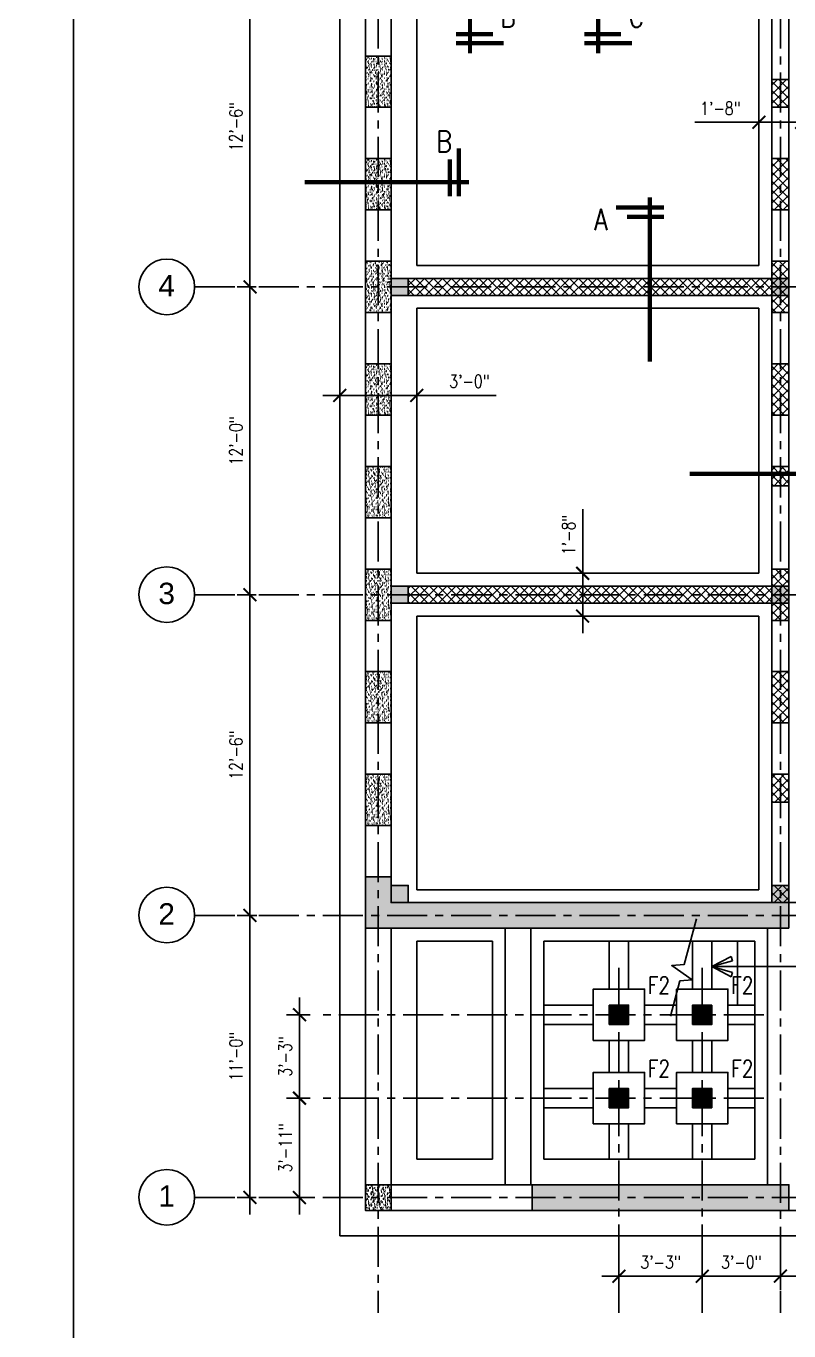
# Model space of a CAD drawing. Header units: inches. Extents: x 17147 to 26472, y -24737 to -16604.
# Drawn here: x 18596 to 18952, y -23878 to -23268 of the extents above; entities that cross this region are included whole.
import ezdxf
from ezdxf.enums import TextEntityAlignment as Align

# ---------------------------------------------------------------- set-up
doc = ezdxf.new("R2010")
doc.units = ezdxf.units.IN
doc.header["$MEASUREMENT"] = 0
doc.linetypes.add('CENTER', pattern=[2, 1.25, -0.25, 0.25, -0.25])
for name, color, linetype in [('A-HATCH RCC', 8, 'Continuous'), ('A-STAIR', 2, 'Continuous'), ('A-TEXT-P', 242, 'Continuous'), ('A-WALL-B', 33, 'Continuous'), ('A-WALL-RAMPED EARTH', 4, 'Continuous'), ('DIM', 2, 'Continuous'), ('DOOR', 4, 'Continuous'), ('GC', 3, 'Continuous'), ('Grid line', 1, 'CENTER'), ('GT', 4, 'Continuous'), ('P-BEAM', 3, 'Continuous'), ('S-Cuting Line', 1, 'Continuous'), ('SECMARK', 2, 'Continuous'), ('TEXT3', 4, 'Continuous'), ('WALL', 3, 'Continuous'), ('WALL HATCH', 252, 'Continuous')]:
    doc.layers.add(name, color=color, linetype=linetype)
doc.styles.add('dim', font='arial.ttf')
doc.styles.add('DIM 1_1 (A)', font='simplex.shx', dxfattribs={"width": 0.8})
doc.styles.add('DIM 1_4 (A)', font='simplex.shx', dxfattribs={"width": 0.8})
doc.styles.add('DIM 1_8 (A)', font='simplex.shx', dxfattribs={"width": 0.8})
doc.styles.add('DIM 3_16 (A)', font='simplex.shx', dxfattribs={"width": 0.8})
doc.dimstyles.new('DIM 3_16 (A)', dxfattribs={"dimtxt": 6, "dimasz": 6, "dimexe": 6, "dimexo": 6, "dimgap": 3, "dimtad": 1, "dimdec": 0, "dimzin": 3, "dimdsep": 46, "dimlunit": 4, "dimtxsty": 'DIM 3_16 (A)', "dimblk": 'ARCHTICK', "dimcen": 6, "dimdle": 8, "dimclrd": 2, "dimclre": 2, "dimclrt": 3, "dimadec": 0, "dimazin": 2, "dimtfac": 1, "dimtdec": 0, "dimtofl": 0, "dimtmove": 0, "dimatfit": 3, "dimfxl": 0, "dimtolj": 1, "dimtzin": 0, "dimlwd": -1, "dimlwe": -1, "dimarcsym": 0})
pattern_1 = [(127.5, (-13275975.4064, -107078831.9895), (-1.957652949317, -0.06400125184), [0, -1.54432, 0, -1.7272, 0, -1.651]), (97.5, (-13275975.4064, -107078831.9895), (-2.867300402273, 1.79809313255), [0, -0.83312, 0, -1.39192, 0, -0.5334]), (57.5, (-13275975.4064, -107078833.2392), (-0.005748738714, 3.163969480966), [0, -0.508, 0, -1.8288, 0, -2.3876]), (47.5, (-13275975.4064, -107078833.2392), (-0.89171729303, 3.05422580989), [0, -0.254, 0, -1.19888, 0, -1.3716])]
pattern_2 = [(45, (-39434.4576, -33702.42094), (-0.08838834765, 0.08838834765), [])]

# ---------------------------------------------------------------- blocks, each defined once
blk = doc.blocks.new('_ARCHTICK')
at = {"color": 0, "linetype": 'ByBlock', "const_width": 0.15}
blk.add_lwpolyline([(-0.5, -0.5), (0.5, 0.5)], dxfattribs=at)
blk = doc.blocks.new('*D104')
at = {"layer": 'DEFPOINTS', "color": 0, "transparency": 16777216}
for p in [(18700.34, -23240.04), (18702.61, -23240.04), (18709.31, -23390.04)]:
    blk.add_point(p, dxfattribs=at)
at = {"layer": 'DIM', "color": 2, "transparency": 16777216}
for p, q in [((18700.34, -23398.04), (18700.34, -23232.04)), ((18696.61, -23240.04), (18694.34, -23240.04)), ((18703.31, -23390.04), (18694.34, -23390.04))]:
    blk.add_line(p, q, dxfattribs=at)
at = {"layer": 'DIM', "color": 2, "transparency": 16777216, "xscale": 6, "yscale": 6, "zscale": 6}
for p, rotation in [((18700.34, -23240.04), 90), ((18700.34, -23390.04), 270)]:
    blk.add_blockref('_ARCHTICK', p, dxfattribs=dict(at, rotation=rotation))
at = {"layer": 'DIM', "color": 3, "transparency": 16777216, "insert": (18693.77, -23315.04), "char_height": 6, "attachment_point": 5, "rotation": 90, "style": 'DIM 3_16 (A)'}
blk.add_mtext('\\A1;12\'-6"', dxfattribs=at)
blk = doc.blocks.new('*D105')
at = {"layer": 'DEFPOINTS', "color": 0, "transparency": 16777216}
for p in [(18700.34, -23390.04), (18702.61, -23390.04), (18709.31, -23534.04)]:
    blk.add_point(p, dxfattribs=at)
at = {"layer": 'DIM', "color": 2, "transparency": 16777216}
for p, q in [((18700.34, -23542.04), (18700.34, -23382.04)), ((18696.61, -23390.04), (18694.34, -23390.04)), ((18703.31, -23534.04), (18694.34, -23534.04))]:
    blk.add_line(p, q, dxfattribs=at)
at = {"layer": 'DIM', "color": 2, "transparency": 16777216, "xscale": 6, "yscale": 6, "zscale": 6}
for p, rotation in [((18700.34, -23390.04), 90), ((18700.34, -23534.04), 270)]:
    blk.add_blockref('_ARCHTICK', p, dxfattribs=dict(at, rotation=rotation))
at = {"layer": 'DIM', "color": 3, "transparency": 16777216, "insert": (18693.77, -23462.04), "char_height": 6, "attachment_point": 5, "rotation": 90, "style": 'DIM 3_16 (A)'}
blk.add_mtext('\\A1;12\'-0"', dxfattribs=at)
blk = doc.blocks.new('*D106')
at = {"layer": 'DEFPOINTS', "color": 0, "transparency": 16777216}
for p in [(18700.34, -23534.04), (18702.61, -23534.04), (18709.58, -23684.04)]:
    blk.add_point(p, dxfattribs=at)
at = {"layer": 'DIM', "color": 2, "transparency": 16777216}
for p, q in [((18700.34, -23692.04), (18700.34, -23526.04)), ((18696.61, -23534.04), (18694.34, -23534.04)), ((18703.58, -23684.04), (18694.34, -23684.04))]:
    blk.add_line(p, q, dxfattribs=at)
at = {"layer": 'DIM', "color": 2, "transparency": 16777216, "xscale": 6, "yscale": 6, "zscale": 6}
for p, rotation in [((18700.34, -23534.04), 90), ((18700.34, -23684.04), 270)]:
    blk.add_blockref('_ARCHTICK', p, dxfattribs=dict(at, rotation=rotation))
at = {"layer": 'DIM', "color": 3, "transparency": 16777216, "insert": (18693.77, -23609.04), "char_height": 6, "attachment_point": 5, "rotation": 90, "style": 'DIM 3_16 (A)'}
blk.add_mtext('\\A1;12\'-6"', dxfattribs=at)
blk = doc.blocks.new('*D107')
at = {"layer": 'DEFPOINTS', "color": 0, "transparency": 16777216}
for p in [(18700.34, -23684.04), (18702.75, -23684.04), (18709.16, -23816.04)]:
    blk.add_point(p, dxfattribs=at)
at = {"layer": 'DIM', "color": 2, "transparency": 16777216}
for p, q in [((18700.34, -23824.04), (18700.34, -23676.04)), ((18696.75, -23684.04), (18694.34, -23684.04)), ((18703.16, -23816.04), (18694.34, -23816.04))]:
    blk.add_line(p, q, dxfattribs=at)
at = {"layer": 'DIM', "color": 2, "transparency": 16777216, "xscale": 6, "yscale": 6, "zscale": 6}
for p, rotation in [((18700.34, -23684.04), 90), ((18700.34, -23816.04), 270)]:
    blk.add_blockref('_ARCHTICK', p, dxfattribs=dict(at, rotation=rotation))
at = {"layer": 'DIM', "color": 3, "transparency": 16777216, "insert": (18693.77, -23750.04), "char_height": 6, "attachment_point": 5, "rotation": 90, "style": 'DIM 3_16 (A)'}
blk.add_mtext('\\A1;11\'-0"', dxfattribs=at)
blk = doc.blocks.new('*D110')
at = {"layer": 'DEFPOINTS', "color": 0, "transparency": 16777216}
for p in [(18723.47, -23730.54), (18734.51, -23730.54), (18734.51, -23769.54)]:
    blk.add_point(p, dxfattribs=at)
at = {"layer": 'DIM', "color": 2, "transparency": 16777216}
for p, q in [((18723.47, -23777.54), (18723.47, -23722.54)), ((18728.51, -23730.54), (18717.47, -23730.54)), ((18728.51, -23769.54), (18717.47, -23769.54))]:
    blk.add_line(p, q, dxfattribs=at)
at = {"layer": 'DIM', "color": 2, "transparency": 16777216, "xscale": 6, "yscale": 6, "zscale": 6}
for p, rotation in [((18723.47, -23730.54), 90), ((18723.47, -23769.54), 270)]:
    blk.add_blockref('_ARCHTICK', p, dxfattribs=dict(at, rotation=rotation))
at = {"layer": 'DIM', "color": 3, "transparency": 16777216, "insert": (18716.89, -23750.04), "char_height": 6, "attachment_point": 5, "rotation": 90, "style": 'DIM 3_16 (A)'}
blk.add_mtext('\\A1;3\'-3"', dxfattribs=at)
blk = doc.blocks.new('*D111')
at = {"layer": 'DEFPOINTS', "color": 0, "transparency": 16777216}
for p in [(18734.51, -23769.54), (18723.47, -23816.04), (18734.51, -23816.04)]:
    blk.add_point(p, dxfattribs=at)
at = {"layer": 'DIM', "color": 2, "transparency": 16777216}
for p, q in [((18723.47, -23761.54), (18723.47, -23824.04)), ((18728.51, -23769.54), (18717.47, -23769.54)), ((18728.51, -23816.04), (18717.47, -23816.04))]:
    blk.add_line(p, q, dxfattribs=at)
at = {"layer": 'DIM', "color": 2, "transparency": 16777216, "xscale": 6, "yscale": 6, "zscale": 6}
for p, rotation in [((18723.47, -23769.54), 90), ((18723.47, -23816.04), 270)]:
    blk.add_blockref('_ARCHTICK', p, dxfattribs=dict(at, rotation=rotation))
at = {"layer": 'DIM', "color": 3, "transparency": 16777216, "insert": (18716.89, -23792.79), "char_height": 6, "attachment_point": 5, "rotation": 90, "style": 'DIM 3_16 (A)'}
blk.add_mtext('\\A1;3\'-11"', dxfattribs=at)
blk = doc.blocks.new('*D112')
at = {"layer": 'DEFPOINTS', "color": 0, "transparency": 16777216}
for p in [(18911.84, -23852.83), (18911.84, -23865.23), (18948.34, -23865.23)]:
    blk.add_point(p, dxfattribs=at)
at = {"layer": 'DIM', "color": 2, "transparency": 16777216}
for p, q in [((18911.84, -23859.23), (18911.84, -23846.83)), ((18948.34, -23859.23), (18948.34, -23846.83)), ((18956.34, -23852.83), (18903.84, -23852.83))]:
    blk.add_line(p, q, dxfattribs=at)
at = {"layer": 'DIM', "color": 2, "transparency": 16777216, "xscale": 6, "yscale": 6, "zscale": 6, "rotation": 180}
blk.add_blockref('_ARCHTICK', (18911.84, -23852.83), dxfattribs=at)
at = {"layer": 'DIM', "color": 2, "transparency": 16777216, "xscale": 6, "yscale": 6, "zscale": 6}
blk.add_blockref('_ARCHTICK', (18948.34, -23852.83), dxfattribs=at)
at = {"layer": 'DIM', "color": 3, "transparency": 16777216, "insert": (18930.09, -23846.25), "char_height": 6, "attachment_point": 5, "style": 'DIM 3_16 (A)'}
blk.add_mtext('\\A1;3\'-0"', dxfattribs=at)
blk = doc.blocks.new('*D113')
at = {"layer": 'DEFPOINTS', "color": 0, "transparency": 16777216}
for p in [(18872.84, -23852.83), (18872.84, -23865.23), (18911.84, -23865.23)]:
    blk.add_point(p, dxfattribs=at)
at = {"layer": 'DIM', "color": 2, "transparency": 16777216}
for p, q in [((18872.84, -23859.23), (18872.84, -23846.83)), ((18911.84, -23859.23), (18911.84, -23846.83)), ((18919.84, -23852.83), (18864.84, -23852.83))]:
    blk.add_line(p, q, dxfattribs=at)
at = {"layer": 'DIM', "color": 2, "transparency": 16777216, "xscale": 6, "yscale": 6, "zscale": 6, "rotation": 180}
blk.add_blockref('_ARCHTICK', (18872.84, -23852.83), dxfattribs=at)
at = {"layer": 'DIM', "color": 2, "transparency": 16777216, "xscale": 6, "yscale": 6, "zscale": 6}
blk.add_blockref('_ARCHTICK', (18911.84, -23852.83), dxfattribs=at)
at = {"layer": 'DIM', "color": 3, "transparency": 16777216, "insert": (18892.34, -23846.25), "char_height": 6, "attachment_point": 5, "style": 'DIM 3_16 (A)'}
blk.add_mtext('\\A1;3\'-3"', dxfattribs=at)
blk = doc.blocks.new('*D114')
at = {"layer": 'DEFPOINTS', "color": 0, "transparency": 16777216}
for p in [(18855.91, -23524.04), (18872.34, -23524.04), (18872.34, -23544.04)]:
    blk.add_point(p, dxfattribs=at)
at = {"layer": 'DIM', "color": 2, "transparency": 16777216}
for p, q in [((18855.91, -23524.04), (18855.91, -23493.99)), ((18866.34, -23524.04), (18849.91, -23524.04)), ((18855.91, -23552.04), (18855.91, -23524.04)), ((18866.34, -23544.04), (18849.91, -23544.04))]:
    blk.add_line(p, q, dxfattribs=at)
at = {"layer": 'DIM', "color": 2, "transparency": 16777216, "xscale": 6, "yscale": 6, "zscale": 6}
for p, rotation in [((18855.91, -23524.04), 90), ((18855.91, -23544.04), 270)]:
    blk.add_blockref('_ARCHTICK', p, dxfattribs=dict(at, rotation=rotation))
at = {"layer": 'DIM', "color": 3, "transparency": 16777216, "char_height": 6, "attachment_point": 5, "rotation": 90, "style": 'DIM 3_16 (A)'}
for s, insert in [('\\A1;1\'-8" ', (18849.34, -23506.02)), ('\\A1;', (18861.91, -23506.02))]:
    blk.add_mtext(s, dxfattribs=dict(at, insert=insert))
blk = doc.blocks.new('*D115')
at = {"layer": 'DEFPOINTS', "color": 0, "transparency": 16777216}
for p in [(18778.34, -23440.81), (18742.34, -23451.75), (18778.34, -23451.75)]:
    blk.add_point(p, dxfattribs=at)
at = {"layer": 'DIM', "color": 2, "transparency": 16777216}
for p, q in [((18742.34, -23445.75), (18742.34, -23434.81)), ((18778.34, -23445.75), (18778.34, -23434.81)), ((18734.34, -23440.81), (18778.34, -23440.81)), ((18778.34, -23440.81), (18815.47, -23440.81))]:
    blk.add_line(p, q, dxfattribs=at)
at = {"layer": 'DIM', "color": 2, "transparency": 16777216, "xscale": 6, "yscale": 6, "zscale": 6, "rotation": 180}
blk.add_blockref('_ARCHTICK', (18742.34, -23440.81), dxfattribs=at)
at = {"layer": 'DIM', "color": 2, "transparency": 16777216, "xscale": 6, "yscale": 6, "zscale": 6}
blk.add_blockref('_ARCHTICK', (18778.34, -23440.81), dxfattribs=at)
at = {"layer": 'DIM', "color": 3, "transparency": 16777216, "insert": (18802.99, -23434.23), "char_height": 6, "attachment_point": 5, "style": 'DIM 3_16 (A)'}
blk.add_mtext('\\A1;3\'-0" ', dxfattribs=at)
blk = doc.blocks.new('S1')
at = {"layer": 'SECMARK', "const_width": 0.25}
for points in [[(0, 9.61), (0, 0)], [(-1.976, 9.013), (0.825, 9.013)], [(-1.336, 8.479), (0.825, 8.479)]]:
    blk.add_lwpolyline(points, dxfattribs=at)
at = {"layer": 'TEXT3', "style": 'DIM 1_1 (A)', "width": 0.8}
blk.add_attdef('A', (-2.652, 6.418), '', height=1.5, dxfattribs=at)
blk = doc.blocks.new('*D131')
at = {"layer": 'DEFPOINTS', "color": 0, "transparency": 16777216}
for p in [(18938.34, -23313.05), (18938.34, -23326.97), (18958.34, -23326.97)]:
    blk.add_point(p, dxfattribs=at)
at = {"layer": 'P-BEAM', "color": 2, "transparency": 16777216}
for p, q in [((18938.34, -23320.97), (18938.34, -23307.05)), ((18958.34, -23320.97), (18958.34, -23307.05)), ((18938.34, -23313.05), (18908.28, -23313.05)), ((18966.34, -23313.05), (18938.34, -23313.05))]:
    blk.add_line(p, q, dxfattribs=at)
at = {"layer": 'P-BEAM', "color": 2, "transparency": 16777216, "xscale": 6, "yscale": 6, "zscale": 6, "rotation": 180}
blk.add_blockref('_ARCHTICK', (18938.34, -23313.05), dxfattribs=at)
at = {"layer": 'P-BEAM', "color": 2, "transparency": 16777216, "xscale": 6, "yscale": 6, "zscale": 6}
blk.add_blockref('_ARCHTICK', (18958.34, -23313.05), dxfattribs=at)
at = {"layer": 'P-BEAM', "color": 3, "transparency": 16777216, "insert": (18920.31, -23306.48), "char_height": 6, "attachment_point": 5, "style": 'DIM 3_16 (A)'}
blk.add_mtext('\\A1;1\'-8"', dxfattribs=at)

msp = doc.modelspace()

# ---------------------------------------------------------------- hatches: boundary and pattern name
at = {"layer": 'A-HATCH RCC'}
h = msp.add_hatch(dxfattribs=at)
h.set_pattern_fill('_USER,_O', color=256, scale=3, angle=45, double=1, pattern_type=0)
h.set_pattern_definition([(45, (20131.0653, -23386.0436), (-2.1213203, 2.1213203), []), (135, (20131.0653, -23386.0436), (-2.1213203, -2.1213203), [])])
h.paths.add_polyline_path([(18944.33937, -23306.04359), (18952.33937, -23306.04359), (18952.33937, -23293.04359), (18944.33937, -23293.04359)])
h.paths.add_polyline_path([(18944.33937, -23354.04359), (18952.33937, -23354.04359), (18952.33937, -23330.04359), (18944.33937, -23330.04359)])
h.paths.add_polyline_path([(18944.33937, -23394.04359), (18944.33937, -23402.04359), (18952.33937, -23402.04359), (18952.33937, -23378.04359), (18944.33937, -23378.04359), (18944.33937, -23386.04359), (18774.33937, -23386.04359), (18774.33937, -23394.04359)])
h.paths.add_polyline_path([(18952.33937, -23254.04359), (18952.33937, -23246.04359), (18944.33937, -23246.04359), (18944.33937, -23254.04359)])
h = msp.add_hatch(dxfattribs=at)
h.set_pattern_fill('AR-SAND', color=256, angle=90)
h.set_pattern_definition([(127.5, (30322.402, -78319.2337), (-1.92682377, -0.06299336), [0, -1.52, 0, -1.7, 0, -1.625]), (97.5, (30322.402, -78319.2337), (-2.82214607, 1.7697767), [0, -0.82, 0, -1.37, 0, -0.525]), (57.5, (30322.402, -78320.4637), (-0.005659054, 3.11414186), [0, -0.5, 0, -1.8, 0, -2.35]), (47.5, (30322.402, -78320.4637), (-0.87767556, 3.0061266), [0, -0.25, 0, -1.18, 0, -1.35])])
h.paths.add_polyline_path([(18754.33937, -23306.04359), (18766.33937, -23306.04359), (18766.33937, -23282.04359), (18754.33937, -23282.04359)])
h = msp.add_hatch(dxfattribs=at)
h.set_pattern_fill('AR-SAND', color=256, angle=90)
h.set_pattern_definition([(127.5, (30322.402, -78367.2337), (-1.92682377, -0.06299336), [0, -1.52, 0, -1.7, 0, -1.625]), (97.5, (30322.402, -78367.2337), (-2.82214607, 1.7697767), [0, -0.82, 0, -1.37, 0, -0.525]), (57.5, (30322.402, -78368.4637), (-0.005659054, 3.11414186), [0, -0.5, 0, -1.8, 0, -2.35]), (47.5, (30322.402, -78368.4637), (-0.87767556, 3.0061266), [0, -0.25, 0, -1.18, 0, -1.35])])
h.paths.add_polyline_path([(18754.33937, -23354.04359), (18766.33937, -23354.04359), (18766.33937, -23330.04359), (18754.33937, -23330.04359)])
h = msp.add_hatch(dxfattribs=at)
h.set_pattern_fill('AR-SAND', color=256, angle=90)
h.set_pattern_definition([(127.5, (30322.402, -78367.2337), (-1.92682377, -0.06299336), [0, -1.52, 0, -1.7, 0, -1.625]), (97.5, (30322.402, -78367.2337), (-2.82214607, 1.7697767), [0, -0.82, 0, -1.37, 0, -0.525]), (57.5, (30322.402, -78368.4637), (-0.005659054, 3.11414186), [0, -0.5, 0, -1.8, 0, -2.35]), (47.5, (30322.402, -78368.4637), (-0.87767556, 3.0061266), [0, -0.25, 0, -1.18, 0, -1.35])])
h.paths.add_polyline_path([(18766.33937, -23378.04359), (18754.33937, -23378.04359), (18754.33937, -23402.04359), (18766.33937, -23402.04359)])
h = msp.add_hatch(dxfattribs=at)
h.set_pattern_fill('AR-SAND', color=256, angle=90)
h.set_pattern_definition([(127.5, (30322.402, -78463.2337), (-1.92682377, -0.06299336), [0, -1.52, 0, -1.7, 0, -1.625]), (97.5, (30322.402, -78463.2337), (-2.82214607, 1.7697767), [0, -0.82, 0, -1.37, 0, -0.525]), (57.5, (30322.402, -78464.4637), (-0.005659054, 3.11414186), [0, -0.5, 0, -1.8, 0, -2.35]), (47.5, (30322.402, -78464.4637), (-0.87767556, 3.0061266), [0, -0.25, 0, -1.18, 0, -1.35])])
h.paths.add_polyline_path([(18754.33937, -23450.04359), (18766.33937, -23450.04359), (18766.33937, -23426.04359), (18754.33937, -23426.04359)])
h = msp.add_hatch(dxfattribs=at)
h.set_pattern_fill('_USER,_O', color=256, scale=3, angle=45, double=1, pattern_type=0)
h.set_pattern_definition([(45, (-13220144.9903, -107067503.427), (-2.12132034356, 2.12132034356), []), (135, (-13220144.9903, -107067503.427), (-2.12132034356, -2.12132034356), [])])
h.paths.add_polyline_path([(18952.33937, -23570.04359), (18944.33937, -23570.04359), (18944.33937, -23594.04359), (18952.33937, -23594.04359)])
h.paths.add_polyline_path([(18944.33937, -23631.04359), (18952.33937, -23631.04359), (18952.33937, -23618.04359), (18944.33937, -23618.04359)])
h.paths.add_polyline_path([(18944.33937, -23670.04359), (18944.33937, -23678.04359), (18952.33937, -23678.04359), (18952.33937, -23670.04359)])
h.paths.add_polyline_path([(18944.33937, -23450.04359), (18952.33937, -23450.04359), (18952.33937, -23426.04359), (18944.33937, -23426.04359)])
h.paths.add_polyline_path([(18944.33937, -23474.04359), (18944.33937, -23483.04359), (18952.33937, -23483.04359), (18952.33937, -23474.04359)])
h.paths.add_polyline_path([(18944.33937, -23538.04359), (18944.33937, -23546.04359), (18952.33937, -23546.04359), (18952.33937, -23522.04359), (18944.33937, -23522.04359), (18944.33937, -23530.04359), (18774.33937, -23530.04359), (18774.33937, -23538.04359)])
h = msp.add_hatch(dxfattribs=at)
h.set_pattern_fill('AR-SAND', color=256, scale=0.04, angle=90)
h.set_pattern_definition([(127.5, (-13275975.4064, -107078591.9895), (-1.957652949317, -0.06400125184), [0, -1.54432, 0, -1.7272, 0, -1.651]), (97.5, (-13275975.4064, -107078591.9895), (-2.867300402273, 1.79809313255), [0, -0.83312, 0, -1.39192, 0, -0.5334]), (57.5, (-13275975.4064, -107078593.2392), (-0.005748738714, 3.163969480966), [0, -0.508, 0, -1.8288, 0, -2.3876]), (47.5, (-13275975.4064, -107078593.2392), (-0.89171729303, 3.05422580989), [0, -0.254, 0, -1.19888, 0, -1.3716])])
h.paths.add_polyline_path([(18754.33937, -23474.04359), (18766.33937, -23474.04359), (18766.33937, -23498.04359), (18754.33937, -23498.04359)])
h = msp.add_hatch(dxfattribs=at)
h.set_pattern_fill('AR-SAND', color=256, scale=0.04, angle=90)
h.set_pattern_definition([(127.5, (-13275975.4064, -107078639.9895), (-1.957652949317, -0.06400125184), [0, -1.54432, 0, -1.7272, 0, -1.651]), (97.5, (-13275975.4064, -107078639.9895), (-2.867300402273, 1.79809313255), [0, -0.83312, 0, -1.39192, 0, -0.5334]), (57.5, (-13275975.4064, -107078641.2392), (-0.005748738714, 3.163969480966), [0, -0.508, 0, -1.8288, 0, -2.3876]), (47.5, (-13275975.4064, -107078641.2392), (-0.89171729303, 3.05422580989), [0, -0.254, 0, -1.19888, 0, -1.3716])])
h.paths.add_polyline_path([(18754.33937, -23522.04359), (18766.33937, -23522.04359), (18766.33937, -23546.04359), (18754.33937, -23546.04359)])
h = msp.add_hatch(dxfattribs=at)
h.set_pattern_fill('AR-SAND', color=256, scale=0.04, angle=90)
h.set_pattern_definition([(127.5, (-13275975.4064, -107078687.9895), (-1.957652949317, -0.06400125184), [0, -1.54432, 0, -1.7272, 0, -1.651]), (97.5, (-13275975.4064, -107078687.9895), (-2.867300402273, 1.79809313255), [0, -0.83312, 0, -1.39192, 0, -0.5334]), (57.5, (-13275975.4064, -107078689.2392), (-0.005748738714, 3.163969480966), [0, -0.508, 0, -1.8288, 0, -2.3876]), (47.5, (-13275975.4064, -107078689.2392), (-0.89171729303, 3.05422580989), [0, -0.254, 0, -1.19888, 0, -1.3716])])
h.paths.add_polyline_path([(18754.33937, -23570.04359), (18766.33937, -23570.04359), (18766.33937, -23594.04359), (18754.33937, -23594.04359)])
h = msp.add_hatch(dxfattribs=at)
h.set_pattern_fill('AR-SAND', color=256, scale=0.04, angle=90)
h.set_pattern_definition([(127.5, (-13275975.4064, -107078735.9895), (-1.957652949317, -0.06400125184), [0, -1.54432, 0, -1.7272, 0, -1.651]), (97.5, (-13275975.4064, -107078735.9895), (-2.867300402273, 1.79809313255), [0, -0.83312, 0, -1.39192, 0, -0.5334]), (57.5, (-13275975.4064, -107078737.2392), (-0.005748738714, 3.163969480966), [0, -0.508, 0, -1.8288, 0, -2.3876]), (47.5, (-13275975.4064, -107078737.2392), (-0.89171729303, 3.05422580989), [0, -0.254, 0, -1.19888, 0, -1.3716])])
h.paths.add_polyline_path([(18754.33937, -23618.04359), (18766.33937, -23618.04359), (18766.33937, -23642.04359), (18754.33937, -23642.04359)])
h = msp.add_hatch(dxfattribs=at)
h.set_pattern_fill('AR-SAND', color=256, scale=0.04, angle=90)
h.set_pattern_definition(pattern_1)
h.paths.add_polyline_path([(18952.33937, -23690.04359), (18754.33937, -23690.04359), (18754.33937, -23666.04359), (18766.33937, -23666.04359), (18766.33937, -23678.04359), (18952.33937, -23678.04359)])
h = msp.add_hatch(dxfattribs=at)
h.set_pattern_fill('AR-SAND', color=256, scale=0.04, angle=90)
h.set_pattern_definition([(127.5, (-13275975.4064, -107079011.9895), (-1.957652949317, -0.06400125184), [0, -1.54432, 0, -1.7272, 0, -1.651]), (97.5, (-13275975.4064, -107079011.9895), (-2.867300402273, 1.79809313255), [0, -0.83312, 0, -1.39192, 0, -0.5334]), (57.5, (-13275975.4064, -107079013.2392), (-0.005748738714, 3.163969480966), [0, -0.508, 0, -1.8288, 0, -2.3876]), (47.5, (-13275975.4064, -107079013.2392), (-0.89171729303, 3.05422580989), [0, -0.254, 0, -1.19888, 0, -1.3716])])
h.paths.add_polyline_path([(18754.33937, -23810.04359), (18766.33937, -23810.04359), (18766.33937, -23822.04359), (18754.33937, -23822.04359)])
h = msp.add_hatch(dxfattribs=at)
h.set_pattern_fill('AR-SAND', color=256, scale=0.04, angle=90)
h.set_pattern_definition(pattern_1)
h.paths.add_polyline_path([(18832.33937, -23822.04359), (18952.33937, -23822.04359), (18952.33937, -23810.04359), (18832.33937, -23810.04359)])
at = {"layer": 'WALL HATCH'}
for points in [[(18774.33937, -23386.04359), (18766.33937, -23386.04359), (18766.33937, -23394.04359), (18774.33937, -23394.04359)], [(18952.33937, -23386.04359), (18944.33937, -23386.04359), (18944.33937, -23394.04359), (18952.33937, -23394.04359)], [(18774.33937, -23530.04359), (18766.33937, -23530.04359), (18766.33937, -23538.04359), (18774.33937, -23538.04359)], [(18952.33937, -23530.04359), (18944.33937, -23530.04359), (18944.33937, -23538.04359), (18952.33937, -23538.04359)], [(18774.33937, -23670.04359), (18766.33937, -23670.04359), (18766.33937, -23678.04359), (18774.33937, -23678.04359)], [(18952.33937, -23670.04359), (18944.33937, -23670.04359), (18944.33937, -23678.04359), (18952.33937, -23678.04359)]]:
    msp.add_hatch(color=256, dxfattribs=at).paths.add_polyline_path(points)
h = msp.add_hatch(dxfattribs=at)
h.set_pattern_fill('ANSI31', color=256, style=0)
h.set_pattern_definition(pattern_2)
h.paths.add_polyline_path([(18868.33937, -23726.04359), (18877.33937, -23726.04359), (18877.33937, -23735.04359), (18868.33937, -23735.04359)])
h = msp.add_hatch(dxfattribs=at)
h.set_pattern_fill('ANSI31', color=256, style=0)
h.set_pattern_definition(pattern_2)
h.paths.add_polyline_path([(18916.33937, -23726.04359), (18907.33937, -23726.04359), (18907.33937, -23735.04359), (18916.33937, -23735.04359)])
h = msp.add_hatch(dxfattribs=at)
h.set_pattern_fill('ANSI31', color=256, style=0)
h.set_pattern_definition(pattern_2)
h.paths.add_polyline_path([(18868.33937, -23774.04359), (18877.33937, -23774.04359), (18877.33937, -23765.04359), (18868.33937, -23765.04359)])
h = msp.add_hatch(dxfattribs=at)
h.set_pattern_fill('ANSI31', color=256, style=0)
h.set_pattern_definition(pattern_2)
h.paths.add_polyline_path([(18916.33937, -23774.04359), (18907.33937, -23774.04359), (18907.33937, -23765.04359), (18916.33937, -23765.04359)])

# ---------------------------------------------------------------- linework, layer by layer
at = {"linetype": 'ByBlock'}
for points in [[(17532.34178, -22728.11519), (18617.79681, -22728.11519), (18617.79681, -24397.5849), (17532.34178, -24397.5849)], [(18617.79681, -22728.11519), (19608.22882, -22728.11519), (19608.22882, -24583.89333), (18617.79681, -24583.89333)]]:
    msp.add_lwpolyline(points, close=True, dxfattribs=at)
at = {"layer": 'A-STAIR'}
for p, q in [((18916.33937, -23718.54359), (18916.33937, -23696.04359)), ((18928.33937, -23726.04359), (18928.33937, -23696.04359)), ((18898.32588, -23726.04359), (18899.83937, -23726.04359)), ((18923.83937, -23726.04359), (18936.33937, -23726.04359))]:
    msp.add_line(p, q, dxfattribs=at)
at = {"layer": 'A-TEXT-P'}
for p, q in [((18925.33919, -23703.25098), (18916.33937, -23708.04359)), ((18916.33937, -23708.04359), (18925.92421, -23705.27988)), ((18925.92421, -23705.27988), (18925.33919, -23703.25098)), ((18916.33937, -23708.04359), (18960.45241, -23708.04359)), ((18916.33937, -23708.04359), (18925.92421, -23710.80731)), ((18925.33919, -23712.83621), (18916.33937, -23708.04359)), ((18925.92421, -23710.80731), (18925.33919, -23712.83621))]:
    msp.add_line(p, q, dxfattribs=at)
at = {"layer": 'A-WALL-B'}
for p, q in [((18944.33937, -23670.04359), (18944.33937, -23678.04359)), ((18944.33937, -23670.04359), (18952.33937, -23670.04359)), ((18952.33937, -23670.04359), (18952.33937, -23678.04359))]:
    msp.add_line(p, q, dxfattribs=at)
at = {"layer": 'A-WALL-RAMPED EARTH'}
for points in [[(18754.33937, -23282.04359), (18766.33937, -23282.04359), (18766.33937, -23306.04359), (18754.33937, -23306.04359)], [(18754.33937, -23330.04359), (18766.33937, -23330.04359), (18766.33937, -23354.04359), (18754.33937, -23354.04359)], [(18754.33937, -23378.04359), (18766.33937, -23378.04359), (18766.33937, -23402.04359), (18754.33937, -23402.04359)], [(18754.33937, -23426.04359), (18766.33937, -23426.04359), (18766.33937, -23450.04359), (18754.33937, -23450.04359)], [(18754.33937, -23474.04359), (18766.33937, -23474.04359), (18766.33937, -23498.04359), (18754.33937, -23498.04359)], [(18754.33937, -23522.04359), (18766.33937, -23522.04359), (18766.33937, -23546.04359), (18754.33937, -23546.04359)], [(18754.33937, -23570.04359), (18766.33937, -23570.04359), (18766.33937, -23594.04359), (18754.33937, -23594.04359)], [(18754.33937, -23618.04359), (18766.33937, -23618.04359), (18766.33937, -23642.04359), (18754.33937, -23642.04359)], [(18952.33937, -23690.04359), (18754.33937, -23690.04359), (18754.33937, -23666.04359), (18766.33937, -23666.04359), (18766.33937, -23678.04359), (18952.33937, -23678.04359)], [(18754.33937, -23810.04359), (18766.33937, -23810.04359), (18766.33937, -23822.04359), (18754.33937, -23822.04359)], [(18832.33937, -23822.04359), (18952.33937, -23822.04359), (18952.33937, -23810.04359), (18832.33937, -23810.04359)]]:
    msp.add_lwpolyline(points, close=True, dxfattribs=at)
at = {"layer": 'DOOR', "color": 6}
for points in [[(18766.33937, -23386.04359), (18774.33937, -23386.04359), (18774.33937, -23394.04359), (18766.33937, -23394.04359)], [(18944.33937, -23386.04359), (18952.33937, -23386.04359), (18952.33937, -23394.04359), (18944.33937, -23394.04359)], [(18766.33937, -23530.04359), (18774.33937, -23530.04359), (18774.33937, -23538.04359), (18766.33937, -23538.04359)], [(18944.33937, -23530.04359), (18952.33937, -23530.04359), (18952.33937, -23538.04359), (18944.33937, -23538.04359)], [(18766.33937, -23670.04359), (18774.33937, -23670.04359), (18774.33937, -23678.04359), (18766.33937, -23678.04359)], [(18944.33937, -23670.04359), (18952.33937, -23670.04359), (18952.33937, -23678.04359), (18944.33937, -23678.04359)], [(18868.33937, -23726.04359), (18877.33937, -23726.04359), (18877.33937, -23735.04359), (18868.33937, -23735.04359)], [(18916.33937, -23726.04359), (18907.33937, -23726.04359), (18907.33937, -23735.04359), (18916.33937, -23735.04359)], [(18868.33937, -23774.04359), (18877.33937, -23774.04359), (18877.33937, -23765.04359), (18868.33937, -23765.04359)], [(18916.33937, -23774.04359), (18907.33937, -23774.04359), (18907.33937, -23765.04359), (18916.33937, -23765.04359)]]:
    msp.add_lwpolyline(points, close=True, dxfattribs=at)
at = {"layer": 'GC'}
for centre in [(18661.43286, -23390.04359), (18661.43286, -23533.98005), (18661.43286, -23683.91652), (18661.43286, -23815.91652)]:
    msp.add_circle(centre, 13, dxfattribs=at)
at = {"layer": 'Grid line', "ltscale": 15}
for p, q in [((18760.33937, -23019.76958), (18760.33937, -23870.04359)), ((18948.33937, -23019.76958), (18948.33937, -23870.04359)), ((18674.43286, -23390.04359), (19522.33937, -23390.04359)), ((18674.43286, -23534.04359), (19522.33937, -23534.04359)), ((18674.43286, -23684.04359), (19522.33937, -23684.04359)), ((18872.83937, -23708.65675), (18872.83937, -23870.04359)), ((18911.83937, -23708.65675), (18911.83937, -23870.04359)), ((18940.6664, -23730.54359), (18734.51294, -23730.54359)), ((18940.6664, -23769.54359), (18734.51294, -23769.54359)), ((18674.43286, -23816.04359), (19522.33937, -23816.04359))]:
    msp.add_line(p, q, dxfattribs=at)
at = {"layer": 'P-BEAM', "color": 2}
for p, q in [((18944.33937, -23254.04359), (18944.33937, -23293.04359)), ((18952.33937, -23293.04359), (18952.33937, -23254.04359)), ((18754.33937, -23258.04359), (18754.33937, -23282.04359)), ((18766.33937, -23282.04359), (18766.33937, -23258.04359)), ((18754.33937, -23306.04359), (18754.33937, -23330.04359)), ((18766.33937, -23330.04359), (18766.33937, -23306.04359)), ((18944.33937, -23306.04359), (18944.33937, -23330.04359)), ((18952.33937, -23330.04359), (18952.33937, -23306.04359)), ((18754.33937, -23354.04359), (18754.33937, -23378.04359)), ((18766.33937, -23378.04359), (18766.33937, -23354.04359)), ((18944.33937, -23354.04359), (18944.33937, -23378.04359)), ((18952.33937, -23378.04359), (18952.33937, -23354.04359)), ((18754.33937, -23402.04359), (18754.33937, -23426.04359)), ((18766.33937, -23426.04359), (18766.33937, -23402.04359)), ((18944.33937, -23402.04359), (18944.33937, -23426.04359)), ((18952.33937, -23426.04359), (18952.33937, -23402.04359)), ((18754.33937, -23450.04359), (18754.33937, -23474.04359)), ((18766.33937, -23474.04359), (18766.33937, -23450.04359)), ((18944.33937, -23450.04359), (18944.33937, -23474.04359)), ((18952.33937, -23474.04359), (18952.33937, -23450.04359)), ((18944.33937, -23483.04359), (18944.33937, -23522.04359)), ((18952.33937, -23522.04359), (18952.33937, -23483.04359)), ((18754.33937, -23498.04359), (18754.33937, -23522.04359)), ((18766.33937, -23522.04359), (18766.33937, -23498.04359)), ((18754.33937, -23546.04359), (18754.33937, -23570.04359)), ((18766.33937, -23570.04359), (18766.33937, -23546.04359)), ((18944.33937, -23546.04359), (18944.33937, -23570.04359)), ((18952.33937, -23570.04359), (18952.33937, -23546.04359)), ((18754.33937, -23594.04359), (18754.33937, -23618.04359)), ((18766.33937, -23618.04359), (18766.33937, -23594.04359)), ((18944.33937, -23594.04359), (18944.33937, -23618.04359)), ((18952.33937, -23618.04359), (18952.33937, -23594.04359)), ((18944.33937, -23670.04359), (18944.33937, -23631.04359)), ((18952.33937, -23670.04359), (18952.33937, -23631.04359)), ((18754.33937, -23666.04359), (18754.33937, -23642.04359)), ((18766.33937, -23642.04359), (18766.33937, -23666.04359)), ((19093.33937, -23678.04359), (18952.33937, -23678.04359)), ((18754.33937, -23690.04359), (18754.33937, -23810.04359)), ((18766.33937, -23690.04359), (18766.33937, -23810.04359)), ((18819.67271, -23690.04359), (18819.67271, -23810.04359)), ((18831.67271, -23690.04359), (18831.67271, -23810.04359)), ((18942.33937, -23690.04359), (18942.33937, -23810.04359)), ((18868.33937, -23718.54359), (18868.33937, -23696.04359)), ((18877.33937, -23718.54359), (18877.33937, -23696.04359)), ((18907.33937, -23718.54359), (18907.33937, -23696.04359)), ((18916.33937, -23718.54359), (18916.33937, -23696.04359)), ((18860.83937, -23726.04359), (18837.67271, -23726.04359)), ((18899.83937, -23726.04359), (18884.83937, -23726.04359)), ((18860.83937, -23735.04359), (18837.67271, -23735.04359)), ((18899.83937, -23735.04359), (18884.83937, -23735.04359)), ((18923.83937, -23735.04359), (18936.33937, -23735.04359)), ((18868.33937, -23742.54359), (18868.33937, -23757.54359)), ((18877.33937, -23757.54359), (18877.33937, -23742.54359)), ((18907.33937, -23757.54359), (18907.33937, -23742.54359)), ((18916.33937, -23742.54359), (18916.33937, -23757.54359)), ((18860.83937, -23765.04359), (18837.67271, -23765.04359)), ((18884.83937, -23765.04359), (18899.83937, -23765.04359)), ((18923.83937, -23765.04359), (18936.33937, -23765.04359)), ((18860.83937, -23774.04359), (18837.67271, -23774.04359)), ((18884.83937, -23774.04359), (18899.83937, -23774.04359)), ((18923.83937, -23774.04359), (18936.33937, -23774.04359)), ((18868.33937, -23781.54359), (18868.33937, -23798.04359)), ((18877.33937, -23781.54359), (18877.33937, -23798.04359)), ((18907.33937, -23781.54359), (18907.33937, -23798.04359)), ((18916.33937, -23781.54359), (18916.33937, -23798.04359)), ((18832.33937, -23810.04359), (18766.33937, -23810.04359)), ((18832.33937, -23822.04359), (18766.33937, -23822.04359)), ((18952.33937, -23822.04359), (19093.33937, -23822.04359))]:
    msp.add_line(p, q, dxfattribs=at)
at = {"layer": 'S-Cuting Line', "linetype": 'Continuous'}
msp.add_lwpolyline([(18909.12412, -23685.744), (18903.42399, -23707.01719), (18897.59863, -23707.52684), (18907.17879, -23714.23494), (18901.35344, -23714.74459), (18896.94042, -23731.21421)], dxfattribs=at)
at = {"layer": 'WALL'}
for p, q in [((18742.33937, -23090.04359), (18742.33937, -23834.04359)), ((18778.33937, -23380.04359), (18778.33937, -23252.04359)), ((18938.33937, -23252.04359), (18938.33937, -23380.04359)), ((18944.33937, -23293.04359), (18952.33937, -23293.04359)), ((18944.33937, -23306.04359), (18944.33937, -23293.04359)), ((18952.33937, -23306.04359), (18952.33937, -23293.04359)), ((18944.33937, -23306.04359), (18952.33937, -23306.04359)), ((18944.33937, -23354.04359), (18944.33937, -23330.04359)), ((18944.33937, -23330.04359), (18952.33937, -23330.04359)), ((18952.33937, -23354.04359), (18952.33937, -23330.04359)), ((18944.33937, -23354.04359), (18952.33937, -23354.04359)), ((18944.33937, -23386.04359), (18944.33937, -23378.04359)), ((18944.33937, -23378.04359), (18952.33937, -23378.04359)), ((18952.33937, -23378.04359), (18952.33937, -23402.04359)), ((18778.33937, -23380.04359), (18938.33937, -23380.04359)), ((18774.33937, -23386.04359), (18944.33937, -23386.04359)), ((18774.33937, -23394.04359), (18944.33937, -23394.04359)), ((18944.33937, -23394.04359), (18944.33937, -23402.04359)), ((18778.33937, -23400.04359), (18938.33937, -23400.04359)), ((18778.33937, -23524.04359), (18778.33937, -23400.04359)), ((18938.33937, -23400.04359), (18938.33937, -23524.04359)), ((18944.33937, -23402.04359), (18952.33937, -23402.04359)), ((18944.33937, -23426.04359), (18944.33937, -23450.04359)), ((18944.33937, -23426.04359), (18952.33937, -23426.04359)), ((18952.33937, -23426.04359), (18952.33937, -23450.04359)), ((18944.33937, -23450.04359), (18952.33937, -23450.04359)), ((18944.33937, -23474.04359), (18944.33937, -23483.04359)), ((18944.33937, -23474.04359), (18952.33937, -23474.04359)), ((18952.33937, -23474.04359), (18952.33937, -23483.04359)), ((18944.33937, -23483.04359), (18952.33937, -23483.04359)), ((18778.33937, -23524.04359), (18938.33937, -23524.04359)), ((18944.33937, -23522.04359), (18944.33937, -23530.04359)), ((18944.33937, -23522.04359), (18952.33937, -23522.04359)), ((18952.33937, -23522.04359), (18952.33937, -23546.04359)), ((18774.33937, -23530.04359), (18944.33937, -23530.04359)), ((18774.33937, -23538.04359), (18944.33937, -23538.04359)), ((18944.33937, -23538.04359), (18944.33937, -23546.04359)), ((18778.33937, -23544.04359), (18938.33937, -23544.04359)), ((18778.33937, -23672.04359), (18778.33937, -23544.04359)), ((18938.33937, -23544.04359), (18938.33937, -23672.04359)), ((18944.33937, -23546.04359), (18952.33937, -23546.04359)), ((18944.33937, -23570.04359), (18944.33937, -23594.04359)), ((18944.33937, -23570.04359), (18952.33937, -23570.04359)), ((18952.33937, -23570.04359), (18952.33937, -23594.04359)), ((18944.33937, -23594.04359), (18952.33937, -23594.04359)), ((18944.33937, -23618.04359), (18944.33937, -23631.04359)), ((18944.33937, -23618.04359), (18952.33937, -23618.04359)), ((18952.33937, -23618.04359), (18952.33937, -23631.04359)), ((18944.33937, -23631.04359), (18952.33937, -23631.04359)), ((18778.33937, -23672.04359), (18938.33937, -23672.04359)), ((18813.67271, -23696.04359), (18778.33937, -23696.04359)), ((18778.33937, -23798.04359), (18778.33937, -23696.04359)), ((18813.67271, -23696.04359), (18813.67271, -23798.04359)), ((18936.33937, -23696.04359), (18837.67271, -23696.04359)), ((18837.67271, -23696.04359), (18837.67271, -23798.04359)), ((18936.33937, -23696.04359), (18936.33937, -23798.04359)), ((18778.33937, -23798.04359), (18813.67271, -23798.04359)), ((18837.67271, -23798.04359), (18936.33937, -23798.04359)), ((18742.33937, -23834.04359), (19486.33937, -23834.04359))]:
    msp.add_line(p, q, dxfattribs=at)
for points in [[(18860.83937, -23742.54359), (18884.83937, -23742.54359), (18884.83937, -23718.54359), (18860.83937, -23718.54359)], [(18899.83937, -23742.54359), (18923.83937, -23742.54359), (18923.83937, -23718.54359), (18899.83937, -23718.54359)], [(18860.83937, -23781.54359), (18884.83937, -23781.54359), (18884.83937, -23757.54359), (18860.83937, -23757.54359)], [(18899.83937, -23781.54359), (18923.83937, -23781.54359), (18923.83937, -23757.54359), (18899.83937, -23757.54359)]]:
    msp.add_lwpolyline(points, close=True, dxfattribs=at)

# ---------------------------------------------------------------- block references
ref = msp.add_blockref('S1', (18803.23017, -23203.96309), dxfattribs=dict(xscale=8, yscale=8, zscale=8, rotation=180))
ref.add_attrib('A', 'B', (18817.32715, -23268.57567), dxfattribs={"layer": 'TEXT3', "height": 10, "style": 'DIM 1_8 (A)', "width": 0.8125})
ref = msp.add_blockref('S1', (18863.21788, -23203.96309), dxfattribs=dict(xscale=8, yscale=8, zscale=8, rotation=180))
ref.add_attrib('A', 'C', (18877.31487, -23268.57567), dxfattribs={"layer": 'TEXT3', "height": 10, "style": 'DIM 1_8 (A)', "width": 0.8125})
ref = msp.add_blockref('S1', (18725.93988, -23341.11273), dxfattribs=dict(xscale=8, yscale=8, zscale=8, rotation=270))
ref.add_attrib('A', 'B', (18787.47646, -23327.01574), dxfattribs={"layer": 'TEXT3', "height": 10, "style": 'DIM 1_8 (A)', "width": 0.8125})
ref = msp.add_blockref('S1', (18887.35899, -23425.06659), dxfattribs=dict(xscale=8, yscale=8, zscale=8))
ref.add_attrib('A', 'A', (18861.30022, -23363.53002), dxfattribs={"layer": 'TEXT3', "height": 10, "style": 'DIM 1_8 (A)', "width": 0.8125})
ref = msp.add_blockref('S1', (18905.93988, -23477.52749), dxfattribs=dict(xscale=8, yscale=8, zscale=8, rotation=270))
ref.add_attrib('A', 'A', (18967.47646, -23463.43051), dxfattribs={"layer": 'TEXT3', "height": 10, "style": 'DIM 1_8 (A)', "width": 0.8125})

# ---------------------------------------------------------------- texts
at = {"layer": 'GT', "color": 4, "style": 'dim'}
for s, p in [('4', (18661.37129, -23389.50098)), ('3', (18661.37129, -23533.43744)), ('2', (18661.37129, -23683.3739)), ('1', (18661.37129, -23815.3739))]:
    msp.add_text(s, height=10, dxfattribs=at).set_placement(p, align=Align.MIDDLE_CENTER)
at = {"layer": 'TEXT3', "style": 'DIM 1_4 (A)', "width": 0.8}
for p in [(18886.36483, -23720.77462), (18925.36483, -23720.77462), (18886.36483, -23759.77462), (18925.36483, -23759.77462)]:
    msp.add_text('F2', height=8, dxfattribs=at).set_placement(p)

# ---------------------------------------------------------------- dimensions: what is measured, and where the dimension line sits
at = {"layer": 'DIM'}
for base, p1, p2, picture, middle in [((18700.33937, -23240.04359), (18709.30518, -23390.04359), (18702.61197, -23240.04359), '*D104', (18693.76795, -23315.04359)), ((18700.33937, -23390.04359), (18709.30518, -23534.04359), (18702.61197, -23390.04359), '*D105', (18693.76795, -23462.04359)), ((18700.33937, -23534.04359), (18709.58407, -23684.04359), (18702.61197, -23534.04359), '*D106', (18693.76795, -23609.04359)), ((18700.33937, -23684.04359), (18709.15954, -23816.04359), (18702.75141, -23684.04359), '*D107', (18693.76795, -23750.04359)), ((18723.4659, -23730.54359), (18734.51294, -23769.54359), (18734.51294, -23730.54359), '*D110', (18716.89447, -23750.04359)), ((18723.4658956565, -23816.0435940862), (18734.5129444413, -23769.5435940862), (18734.5129444413, -23816.0435940862), '*D111', (18716.8944670851, -23792.7935940862))]:
    dim = msp.add_linear_dim(base=base, p1=p1, p2=p2, angle=90, dimstyle='DIM 3_16 (A)', dxfattribs=at)
    dim.commit()
    dim.dimension.update_dxf_attribs({"geometry": picture, "text_midpoint": middle})
dim = msp.add_linear_dim(base=(18778.33937, -23440.80563), p1=(18742.33937, -23451.75339), p2=(18778.33937, -23451.75339), text='<> ', dimstyle='DIM 3_16 (A)', dxfattribs=at)
dim.commit()
dim.dimension.update_dxf_attribs({"geometry": '*D115', "text_midpoint": (18802.98699, -23440.80563), "dimtype": 160})
dim = msp.add_linear_dim(base=(18855.91436, -23524.04359), p1=(18872.34336, -23544.04359), p2=(18872.34336, -23524.04359), angle=90, text='<> \\X ', dimstyle='DIM 3_16 (A)', dxfattribs=at)
dim.commit()
dim.dimension.update_dxf_attribs({"geometry": '*D114', "text_midpoint": (18855.91436, -23506.01502)})
for base, p1, p2, picture, middle in [((18872.83937, -23852.82548), (18911.83937, -23865.23367), (18872.83937, -23865.23367), '*D113', (18892.33937, -23846.25405)), ((18911.8393749372, -23852.8254825861), (18948.3393749167, -23865.2336680979), (18911.8393749372, -23865.2336680979), '*D112', (18930.0893749269, -23846.2540540146))]:
    dim = msp.add_linear_dim(base=base, p1=p1, p2=p2, dimstyle='DIM 3_16 (A)', dxfattribs=at)
    dim.commit()
    dim.dimension.update_dxf_attribs({"geometry": picture, "text_midpoint": middle})
at = {"layer": 'P-BEAM', "color": 2}
dim = msp.add_linear_dim(base=(18938.33937, -23313.05115), p1=(18958.33937, -23326.96994), p2=(18938.33937, -23326.96994), dimstyle='DIM 3_16 (A)', dxfattribs=at)
dim.commit()
dim.dimension.update_dxf_attribs({"geometry": '*D131', "text_midpoint": (18920.3108, -23306.47972)})

doc.saveas('drawing.dxf')
